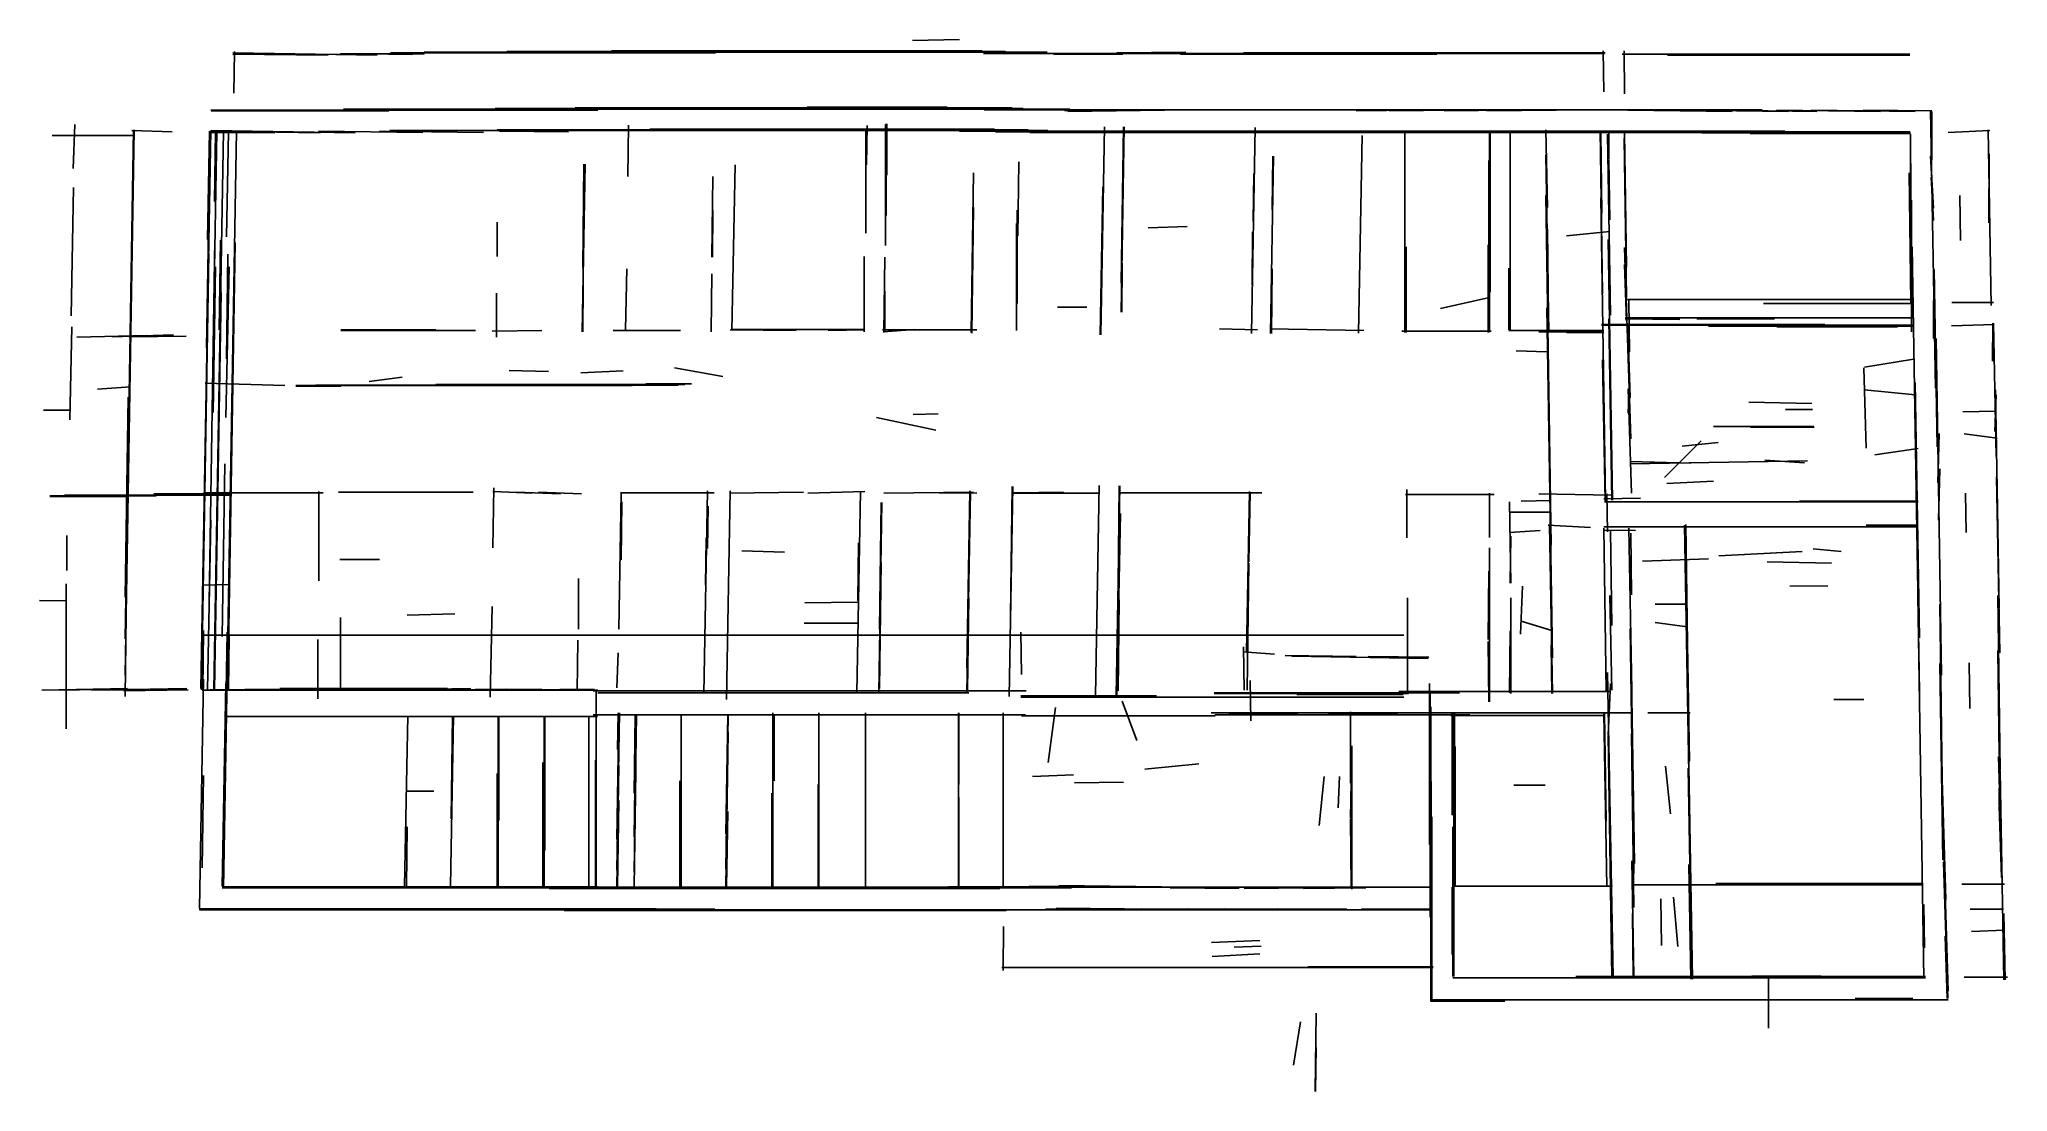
# Model space of a CAD drawing. Header units: metres. Extents: x 1.3 to 33.5, y -21.3 to -4.1.
import ezdxf

# ---------------------------------------------------------------- set-up
doc = ezdxf.new("R2010")
doc.units = ezdxf.units.M
doc.layers.add('Lines', color=7, linetype='Continuous')

msp = doc.modelspace()

# ---------------------------------------------------------------- linework, layer by layer
at = {"layer": 'Lines'}
for p, q in [((15.59, -4.08), (16.36, -4.06)), ((4.48, -4.28), (6.84, -4.32)), ((4.48, -4.3), (6.04, -4.32)), ((4.48, -4.31), (5.15, -4.3)), ((4.5, -4.94), (4.51, -4.26)), ((5.77, -4.3), (6.77, -4.31)), ((6.24, -4.29), (7.42, -4.31)), ((6.59, -4.29), (7.61, -4.3)), ((7.06, -4.28), (12.37, -4.28)), ((7.61, -4.27), (17.79, -4.27)), ((8.96, -4.26), (17.11, -4.26)), ((10.67, -4.25), (16.73, -4.25)), ((16.75, -4.29), (26.9, -4.29)), ((17.9, -4.31), (19.03, -4.3)), ((18.93, -4.28), (20.06, -4.27)), ((19.97, -4.3), (24.16, -4.3)), ((21, -4.28), (26.91, -4.28)), ((26.88, -4.25), (26.89, -4.92)), ((27.19, -4.3), (31.89, -4.3)), ((27.22, -4.25), (27.23, -4.95)), ((27.93, -4.32), (31.89, -4.32)), ((1.87, -6.17), (1.9, -5.45)), ((4.12, -5.22), (10.45, -5.22)), ((4.13, -5.23), (7.03, -5.23)), ((6.29, -5.2), (18.16, -5.2)), ((8.77, -5.19), (17.4, -5.19)), ((10.08, -5.18), (17.22, -5.18)), ((10.94, -6.3), (10.95, -5.46)), ((13.87, -5.17), (16.16, -5.17)), ((15.15, -7.43), (15.15, -5.45)), ((15.16, -6.94), (15.16, -5.44)), ((15.17, -6.28), (15.17, -5.44)), ((16.76, -5.21), (29.48, -5.21)), ((18.08, -5.23), (19.14, -5.22)), ((18.13, -5.24), (19.71, -5.22)), ((22.84, -5.23), (23.84, -5.22)), ((23.38, -5.23), (24.51, -5.22)), ((24.28, -5.23), (25.41, -5.22)), ((24.98, -5.23), (26.11, -5.22)), ((27.28, -5.22), (28.99, -5.24)), ((28.21, -5.22), (29.91, -5.24)), ((28.78, -5.22), (30.37, -5.24)), ((29.71, -5.22), (31.41, -5.24)), ((30.28, -5.22), (31.98, -5.24)), ((31.13, -5.22), (32.25, -5.23)), ((32.23, -5.22), (32.31, -9.76)), ((32.25, -6.03), (32.25, -5.24)), ((1.53, -5.63), (2.85, -5.63)), ((2.72, -13.86), (2.86, -5.54)), ((2.72, -14.45), (2.87, -5.54)), ((2.83, -5.55), (3.49, -5.57)), ((3.96, -14.67), (4.12, -5.55)), ((4.05, -9.1), (4.11, -5.56)), ((4.07, -7.33), (4.1, -5.56)), ((4.13, -5.55), (6.48, -5.59)), ((4.13, -5.56), (5.91, -5.59)), ((4.13, -5.58), (5.17, -5.59)), ((4.17, -14.69), (4.33, -5.56)), ((4.17, -8.45), (4.22, -5.57)), ((4.18, -6.71), (4.2, -5.56)), ((4.33, -17.94), (4.54, -5.56)), ((4.38, -7.29), (4.41, -5.57)), ((5.88, -5.56), (7.59, -5.58)), ((6.88, -5.56), (8.58, -5.58)), ((7.05, -5.55), (17.8, -5.55)), ((8.8, -5.54), (17.48, -5.54)), ((8.84, -5.56), (9.97, -5.57)), ((11.3, -5.53), (16.93, -5.53)), ((14.83, -7.23), (14.83, -5.56)), ((14.84, -6.11), (14.85, -5.47)), ((16.36, -5.56), (29.85, -5.56)), ((16.95, -5.57), (31.89, -5.57)), ((17.51, -5.58), (31.9, -5.58)), ((18.67, -8.89), (18.73, -5.49)), ((19, -8.52), (19.05, -5.49)), ((19, -8.04), (19.04, -5.49)), ((21.13, -8.87), (21.19, -5.5)), ((22.88, -8.86), (22.94, -5.63)), ((23.64, -8.85), (23.64, -5.55)), ((25.02, -8.82), (25.02, -5.55)), ((25.03, -8.19), (25.03, -5.55)), ((25.36, -8.82), (25.36, -5.55)), ((25.94, -5.54), (25.97, -6.81)), ((26.83, -5.55), (26.87, -8.22)), ((26.84, -5.59), (26.86, -6.9)), ((26.95, -5.61), (27, -8.57)), ((26.97, -6.02), (26.97, -5.59)), ((27.22, -5.68), (27.26, -8.28)), ((27.23, -5.59), (27.26, -7.78)), ((28.49, -5.59), (31.9, -5.59)), ((29.28, -5.6), (31.9, -5.6)), ((31.9, -7.37), (31.9, -5.61)), ((32.52, -5.58), (33.2, -5.55)), ((33.17, -5.54), (33.22, -8.41)), ((10.19, -8.84), (10.24, -6.1)), ((10.2, -7.79), (10.22, -6.1)), ((12.64, -8.82), (12.69, -6.11)), ((17.31, -7.27), (17.33, -6.06)), ((21.44, -8.87), (21.49, -5.97)), ((21.47, -6.84), (21.48, -5.97)), ((25.01, -8.85), (25.01, -6.04)), ((25.94, -5.94), (25.99, -8.84)), ((26.97, -6.03), (26.99, -7.01)), ((31.91, -7.95), (31.91, -6.09)), ((32.23, -5.97), (32.28, -6.82)), ((33.18, -7.06), (33.19, -5.93)), ((12.31, -7.62), (12.33, -6.3)), ((16.55, -8.85), (16.59, -6.24)), ((21.16, -7.03), (21.17, -6.25)), ((31.88, -6.24), (31.91, -8.36)), ((32.24, -6.31), (32.28, -7.02)), ((1.84, -8.58), (1.88, -6.48)), ((18.66, -8.89), (18.7, -6.47)), ((25.94, -6.61), (26.03, -12.33)), ((26.84, -6.65), (26.92, -11.59)), ((31.92, -8.84), (31.92, -6.69)), ((32.71, -6.61), (32.72, -7.35)), ((8.8, -7.61), (8.8, -7.05)), ((12.32, -7.62), (12.33, -6.86)), ((16.56, -8.86), (16.59, -6.81)), ((17.29, -8.82), (17.29, -7.07)), ((17.3, -8.38), (17.3, -6.85)), ((4.09, -13.62), (4.19, -7.33)), ((4.26, -8.81), (4.28, -7.34)), ((4.4, -14.69), (4.52, -7.38)), ((19.44, -7.14), (20.08, -7.12)), ((21.14, -8.08), (21.15, -7.21)), ((25.97, -7.16), (25.98, -8.14)), ((26.28, -7.27), (26.99, -7.2)), ((26.96, -7.33), (27.03, -11.59)), ((3.97, -14.69), (4.09, -7.56)), ((4.38, -9.28), (4.4, -7.57)), ((14.8, -8.84), (14.8, -7.61)), ((15.12, -8.85), (15.14, -7.62)), ((19.01, -8.52), (19.02, -7.72)), ((23.66, -8.85), (23.66, -7.45)), ((25, -8.85), (25, -7.42)), ((27.23, -7.46), (27.33, -10.59)), ((31.93, -7.45), (32.05, -14.73)), ((4.16, -10.16), (4.2, -7.78)), ((4.37, -10.24), (4.42, -7.78)), ((10.9, -8.81), (10.92, -7.81)), ((12.3, -8.84), (12.31, -7.89)), ((21.46, -8.87), (21.47, -7.81)), ((25.34, -8.81), (25.34, -7.8)), ((27.23, -7.74), (27.26, -8.66)), ((32.29, -7.82), (32.34, -10.72)), ((4.18, -14.69), (4.29, -8.2)), ((8.79, -8.93), (8.79, -8.21)), ((10.2, -8.84), (10.21, -8.07)), ((15.14, -8.83), (15.14, -8.18)), ((24.22, -8.46), (25.02, -8.28)), ((27.24, -8.31), (31.93, -8.31)), ((27.3, -8.33), (27.31, -9.17)), ((32.28, -8.95), (32.28, -8.33)), ((32.58, -8.36), (33.26, -8.36)), ((17.96, -8.44), (18.44, -8.44)), ((25.96, -8.45), (26.05, -14.17)), ((26.97, -8.63), (27.02, -11.59)), ((27.24, -8.61), (31.94, -8.61)), ((27.24, -8.63), (28.13, -8.64)), ((28.41, -8.63), (29.68, -8.63)), ((29.5, -8.38), (31.93, -8.38)), ((1.82, -10.28), (1.85, -8.76)), ((1.93, -8.93), (3.07, -8.9)), ((2.51, -8.92), (3.51, -8.89)), ((2.79, -8.92), (3.72, -8.91)), ((6.25, -8.81), (7.8, -8.81)), ((6.25, -8.82), (8.45, -8.82)), ((8.72, -8.83), (9.53, -8.82)), ((10.7, -8.82), (11.8, -8.82)), ((12.61, -8.81), (13.69, -8.82)), ((12.64, -8.8), (14.81, -8.8)), ((14.21, -8.82), (14.81, -8.81)), ((15.1, -8.81), (16.64, -8.81)), ((15.11, -8.84), (15.63, -8.8)), ((20.61, -8.79), (21.23, -8.81)), ((21.43, -8.79), (22.97, -8.82)), ((23.59, -8.83), (25.05, -8.83)), ((25.34, -8.82), (26.89, -8.82)), ((25.83, -8.84), (26.89, -8.84)), ((26.28, -8.85), (26.89, -8.85)), ((26.85, -8.72), (30.5, -8.72)), ((26.85, -8.73), (31.94, -8.73)), ((27.28, -8.75), (27.32, -9.92)), ((28.6, -8.75), (31.94, -8.75)), ((29.72, -8.76), (31.69, -8.76)), ((32.32, -8.95), (32.41, -14.45)), ((32.57, -8.74), (33.27, -8.72)), ((33.24, -9.32), (33.25, -8.7)), ((33.26, -8.7), (33.3, -10.88)), ((25.46, -9.15), (25.96, -9.17)), ((26.87, -9.3), (26.91, -11.61)), ((31.15, -9.42), (31.95, -9.29)), ((6.71, -9.65), (7.25, -9.58)), ((9, -9.47), (9.64, -9.49)), ((10.17, -9.51), (10.86, -9.48)), ((11.7, -9.43), (12.49, -9.57)), ((27.29, -10.17), (27.31, -9.64)), ((31.14, -9.43), (31.18, -10.74)), ((2.27, -9.78), (2.81, -9.74)), ((2.72, -13.18), (2.77, -9.91)), ((4.03, -9.68), (5.33, -9.72)), ((5.51, -9.72), (11.01, -9.72)), ((5.51, -9.73), (6.25, -9.73)), ((5.84, -9.71), (11.76, -9.71)), ((7.8, -9.7), (11.87, -9.7)), ((11.23, -9.69), (11.98, -9.69)), ((27.29, -9.77), (27.34, -11.48)), ((31.15, -9.79), (31.98, -9.87)), ((31.98, -9.67), (32.05, -13.84)), ((33.28, -10.47), (33.3, -9.87)), ((33.29, -9.79), (33.35, -13.36)), ((1.39, -10.12), (1.81, -10.12)), ((15, -10.24), (15.97, -10.45)), ((15.6, -10.19), (16.01, -10.18)), ((29.26, -9.99), (30.29, -10.01)), ((29.86, -10.11), (30.3, -10.11)), ((32.76, -10.15), (33.29, -10.14)), ((28.68, -10.39), (30.32, -10.39)), ((29.29, -10.4), (30.33, -10.4)), ((32.35, -11.31), (32.37, -10.5)), ((32.78, -10.51), (33.32, -10.58)), ((27.88, -11.22), (28.48, -10.62)), ((28.17, -10.71), (28.76, -10.65)), ((31.32, -10.85), (32.03, -10.75)), ((4.31, -13.82), (4.35, -11)), ((27.32, -11), (30.22, -10.95)), ((27.32, -10.96), (28.31, -10.99)), ((29.52, -10.94), (30.17, -10.98)), ((32.36, -11.92), (32.38, -11.08)), ((33.31, -11.21), (33.36, -14.09)), ((1.49, -11.52), (3.23, -11.52)), ((1.49, -11.53), (2.75, -11.53)), ((1.73, -11.51), (4.46, -11.51)), ((3.19, -11.49), (4.46, -11.49)), ((4, -11.47), (5.96, -11.47)), ((5.89, -12.91), (5.89, -11.45)), ((6.21, -11.46), (8.41, -11.46)), ((8.73, -12.37), (8.75, -11.39)), ((8.73, -11.45), (9.38, -11.48)), ((9.12, -11.46), (9.84, -11.49)), ((9.48, -11.46), (10.18, -11.49)), ((10.79, -13.7), (10.83, -11.48)), ((10.82, -11.47), (12.35, -11.47)), ((12.18, -14.75), (12.24, -11.44)), ((12.55, -14.85), (12.61, -11.44)), ((12.6, -11.48), (13.81, -11.46)), ((13.88, -11.48), (14.81, -11.45)), ((14.68, -14.74), (14.74, -11.45)), ((15.12, -11.48), (16.59, -11.46)), ((16.03, -11.48), (16.64, -11.47)), ((16.48, -14.33), (16.53, -11.44)), ((16.48, -14.74), (16.54, -11.45)), ((17.17, -14.8), (17.23, -11.37)), ((17.19, -13.49), (17.22, -11.37)), ((17.22, -11.48), (18.65, -11.48)), ((17.25, -11.47), (18.06, -11.46)), ((18.58, -14.79), (18.64, -11.35)), ((18.92, -14.79), (18.98, -11.36)), ((18.95, -12.97), (18.97, -11.36)), ((18.96, -11.47), (21.3, -11.47)), ((21.05, -14.07), (21.1, -11.45)), ((21.09, -12.6), (21.11, -11.46)), ((23.65, -11.5), (25.1, -11.5)), ((23.67, -12.21), (23.67, -11.42)), ((25.02, -12.2), (25.02, -11.48)), ((25.83, -11.49), (27.01, -11.51)), ((26.89, -11.57), (27.49, -11.56)), ((26.94, -11.49), (26.95, -12.11)), ((27.92, -11.32), (28.68, -11.28)), ((32.8, -11.48), (32.81, -12.12)), ((10.83, -12.57), (10.84, -11.62)), ((12.24, -12.38), (12.25, -11.69)), ((15.04, -14.74), (15.09, -11.63)), ((15.05, -13.7), (15.08, -11.63)), ((18.93, -14.79), (18.99, -11.81)), ((25.35, -11.62), (25.37, -12.95)), ((25.35, -11.79), (26.02, -11.79)), ((25.54, -11.61), (26.03, -11.6)), ((26.9, -11.62), (32.03, -11.62)), ((30.09, -11.61), (32.03, -11.61)), ((1.77, -12.74), (1.77, -12.17)), ((4.07, -14.69), (4.12, -11.92)), ((12.21, -12.98), (12.22, -12.22)), ((25.35, -12.12), (25.85, -12.09)), ((25.36, -12.95), (25.37, -12.18)), ((25.98, -12), (26.67, -12.04)), ((26, -11.99), (26.05, -14.75)), ((26.89, -12.03), (32.03, -12.03)), ((26.89, -12.05), (26.93, -14.71)), ((26.9, -12.08), (27.41, -12.09)), ((27, -12.09), (27.02, -13.64)), ((27.3, -12.05), (27.35, -14.7)), ((27.33, -12.13), (27.34, -13.14)), ((28.21, -12), (28.33, -18.87)), ((28.23, -11.99), (28.26, -13.93)), ((31.18, -12), (32.03, -12)), ((12.8, -12.42), (13.5, -12.44)), ((14.7, -13.24), (14.71, -12.29)), ((25.02, -14.89), (25.02, -12.37)), ((28.77, -12.5), (30.13, -12.43)), ((30.31, -12.39), (30.77, -12.43)), ((6.23, -12.56), (6.88, -12.56)), ((15.05, -14.67), (15.08, -12.61)), ((21.06, -14.7), (21.09, -12.62)), ((25, -13.87), (25.01, -12.75)), ((27.52, -12.59), (28.6, -12.55)), ((29.56, -12.6), (30.61, -12.62)), ((1.76, -15.33), (1.76, -12.96)), ((3.98, -12.98), (4.44, -12.97)), ((10.13, -13.7), (10.13, -12.87)), ((25.53, -13.78), (25.56, -13)), ((26.99, -13.15), (27.02, -14.7)), ((29.93, -13), (30.55, -12.99)), ((32.02, -13.15), (32.12, -19.41)), ((33.33, -13.15), (33.37, -16.01)), ((1.32, -13.23), (1.77, -13.24)), ((2.72, -14.8), (2.74, -13.47)), ((6.24, -14.69), (6.24, -13.51)), ((7.33, -13.47), (8.11, -13.45)), ((8.69, -14.81), (8.72, -13.33)), ((13.83, -13.27), (14.7, -13.26)), ((16.49, -14.7), (16.51, -13.19)), ((18.95, -14.71), (18.97, -13.22)), ((23.68, -14.71), (23.68, -13.19)), ((25.37, -14.75), (25.37, -13.19)), ((27.73, -13.29), (28.26, -13.29)), ((32.38, -13.29), (32.42, -16.15)), ((3.97, -13.8), (23.62, -13.8)), ((3.99, -14.69), (4, -13.72)), ((4.32, -17.9), (4.39, -13.75)), ((4.41, -14.69), (4.42, -13.81)), ((13.82, -13.6), (14.69, -13.6)), ((17.36, -13.75), (17.37, -14.44)), ((25.35, -14.74), (25.36, -13.73)), ((25.54, -13.57), (26.04, -13.72)), ((27.32, -13.69), (27.38, -17.69)), ((27.73, -13.59), (28.25, -13.66)), ((28.24, -13.72), (28.34, -19.42)), ((5.87, -14.84), (5.87, -13.87)), ((10.11, -14.71), (10.12, -13.88)), ((10.76, -14.66), (10.78, -14.09)), ((20.99, -14.07), (21.51, -14.11)), ((21, -13.99), (21.01, -14.7)), ((21.68, -14.13), (22.84, -14.15)), ((21.79, -14.14), (24.02, -14.18)), ((23.04, -14.15), (24.03, -14.16)), ((25, -13.9), (25.01, -14.89)), ((26.03, -13.96), (26.04, -14.75)), ((28.26, -13.94), (28.29, -15.86)), ((33.33, -14.05), (33.35, -15.76)), ((26.95, -14.41), (27.04, -19.39)), ((32.38, -14.26), (32.43, -17.47)), ((32.86, -14.25), (32.87, -15)), ((1.36, -14.7), (2.76, -14.67)), ((1.41, -14.7), (3.11, -14.68)), ((2.18, -14.7), (2.91, -14.69)), ((2.7, -14.71), (3.75, -14.69)), ((3.12, -14.68), (3.73, -14.67)), ((3.94, -18.26), (4, -14.52)), ((3.98, -14.7), (10.45, -14.7)), ((4.11, -14.69), (5.24, -14.68)), ((4.31, -17.9), (4.37, -14.59)), ((5.25, -14.67), (7.99, -14.67)), ((7.13, -14.69), (8.37, -14.67)), ((7.92, -14.69), (8.96, -14.68)), ((8.4, -14.69), (9.53, -14.68)), ((9.26, -14.69), (10.39, -14.68)), ((10.37, -14.71), (17.45, -14.71)), ((10.42, -17.9), (10.42, -14.69)), ((10.45, -14.74), (16.51, -14.74)), ((17.36, -14.79), (19.58, -14.79)), ((20.52, -14.74), (24.53, -14.74)), ((20.52, -14.75), (23.7, -14.75)), ((21.11, -14.54), (21.12, -15.2)), ((21.87, -14.77), (23.61, -14.77)), ((23.54, -14.72), (26.99, -14.72)), ((24.04, -17.22), (24.04, -14.59)), ((24.05, -18.41), (24.05, -14.71)), ((26.96, -15.43), (27, -14.59)), ((27.34, -14.48), (27.39, -17.53)), ((10.37, -15.1), (17.44, -15.1)), ((10.76, -17.14), (10.79, -15.07)), ((10.76, -17.64), (10.8, -15.07)), ((10.77, -15.67), (10.78, -15.07)), ((11.04, -17.67), (11.08, -15.1)), ((11.04, -17.1), (11.07, -15.1)), ((11.04, -16.38), (11.06, -15.11)), ((11.81, -17.91), (11.81, -15.1)), ((12.54, -17.62), (12.58, -15.1)), ((12.54, -17.05), (12.57, -15.1)), ((13.31, -17.91), (13.31, -15.07)), ((13.33, -16.18), (13.33, -15.1)), ((14.06, -17.91), (14.06, -15.07)), ((14.82, -17.91), (14.82, -15.07)), ((16.34, -17.91), (16.34, -15.07)), ((16.35, -16.24), (16.35, -15.07)), ((17.07, -17.91), (17.07, -15.07)), ((17.36, -14.81), (23.62, -14.81)), ((17.81, -15.88), (17.93, -14.98)), ((19.02, -14.88), (19.26, -15.52)), ((20.47, -15.07), (27.36, -15.07)), ((20.53, -15.1), (24.7, -15.1)), ((20.76, -15.09), (21.89, -15.08)), ((22.39, -15.09), (23.52, -15.08)), ((22.75, -16.22), (22.75, -15.05)), ((24.06, -19.78), (24.06, -14.97)), ((24.39, -15.11), (26.9, -15.11)), ((24.41, -16.74), (24.41, -15.08)), ((24.44, -19.38), (24.44, -15.08)), ((24.45, -17.91), (24.45, -15.08)), ((26.89, -15.08), (26.94, -17.91)), ((26.9, -15.08), (26.93, -16.84)), ((27.61, -15.07), (28.3, -15.07)), ((30.65, -14.85), (31.14, -14.85)), ((4.35, -15.13), (10.44, -15.13)), ((7.29, -17.9), (7.34, -15.12)), ((8.04, -17.9), (8.09, -15.12)), ((8.05, -16.8), (8.07, -15.12)), ((8.82, -17.9), (8.82, -15.12)), ((8.83, -16.83), (8.83, -15.12)), ((9.57, -17.9), (9.57, -15.12)), ((9.58, -17.32), (9.58, -15.12)), ((10.3, -17.9), (10.3, -15.12)), ((12.54, -17.91), (12.58, -15.38)), ((17.37, -15.12), (20.54, -15.12)), ((26.96, -15.44), (27.02, -19.39)), ((27.34, -15.41), (27.38, -18.25)), ((22.75, -16.79), (22.77, -15.61)), ((22.77, -17.95), (22.77, -15.66)), ((24.46, -17.91), (24.46, -15.62)), ((33.35, -16.58), (33.36, -15.45)), ((8.8, -17.9), (8.8, -16.06)), ((9.55, -17.9), (9.55, -15.88)), ((10.41, -17.9), (10.41, -15.84)), ((10.76, -17.91), (10.79, -15.93)), ((11.04, -17.91), (11.07, -16.02)), ((17.55, -16.11), (18.22, -16.08)), ((19.39, -15.99), (20.27, -15.9)), ((27.9, -15.94), (27.98, -16.72)), ((28.27, -15.97), (28.33, -19.42)), ((33.34, -15.78), (33.37, -16.7)), ((33.37, -16.02), (33.43, -19.43)), ((3.98, -17.6), (4, -16.09)), ((7.31, -16.35), (7.77, -16.35)), ((11.79, -17.91), (11.79, -16.18)), ((13.29, -17.91), (13.29, -16.38)), ((14.05, -17.91), (14.05, -16.24)), ((18.24, -16.21), (19.04, -16.2)), ((22.24, -16.91), (22.32, -16.11)), ((22.55, -16.62), (22.57, -16.11)), ((24.07, -19.79), (24.07, -16.19)), ((25.42, -16.25), (25.93, -16.25)), ((32.42, -16.16), (32.48, -18.12)), ((10.77, -17.91), (10.79, -16.5)), ((12.55, -17.91), (12.57, -16.68)), ((16.35, -17.91), (16.35, -16.45)), ((33.35, -16.59), (33.39, -17.76)), ((7.32, -17.9), (7.33, -16.93)), ((22.75, -16.8), (22.76, -17.91)), ((24.08, -19.79), (24.08, -16.77)), ((24.42, -19.38), (24.42, -16.93)), ((32.43, -16.76), (32.52, -19.62)), ((27.35, -17.49), (27.38, -19.37)), ((28.28, -17.55), (28.31, -19.42)), ((32.44, -17.51), (32.51, -19.74)), ((4.31, -17.91), (10.44, -17.91)), ((4.31, -17.92), (24.08, -17.92)), ((4.31, -17.93), (18.19, -17.93)), ((9.65, -17.94), (17.02, -17.94)), ((16.18, -17.91), (18, -17.91)), ((17.5, -17.9), (18.57, -17.91)), ((17.98, -17.89), (19.66, -17.91)), ((19.8, -17.93), (20.93, -17.94)), ((21.01, -17.94), (22.14, -17.93)), ((21.98, -17.94), (23, -17.93)), ((24.41, -19.02), (24.41, -17.92)), ((24.42, -17.9), (27.03, -17.9)), ((27.35, -17.88), (32.11, -17.88)), ((28.72, -17.86), (32.11, -17.86)), ((32.74, -17.87), (33.44, -17.87)), ((3.93, -18.27), (11.4, -18.27)), ((3.93, -18.28), (12.36, -18.28)), ((3.94, -18.29), (24.08, -18.29)), ((9.9, -18.3), (17.12, -18.3)), ((17.77, -18.27), (18.9, -18.28)), ((17.94, -18.26), (19.61, -18.28)), ((19.34, -18.27), (20.47, -18.28)), ((20.1, -18.27), (21.23, -18.28)), ((20.69, -18.27), (21.82, -18.28)), ((21.56, -18.27), (22.69, -18.28)), ((22.93, -18.27), (24.04, -18.28)), ((27.82, -18.11), (27.83, -18.87)), ((28.03, -18.08), (28.1, -18.89)), ((32.12, -18.2), (32.13, -18.91)), ((32.88, -18.28), (33.42, -18.28)), ((17.07, -19.28), (17.08, -18.56)), ((27.36, -18.35), (27.37, -19.37)), ((32.9, -18.64), (33.44, -18.62)), ((33.43, -18.35), (33.45, -19.43)), ((20.48, -18.82), (21.27, -18.79)), ((20.85, -18.9), (21.29, -18.88)), ((32.47, -18.72), (32.5, -19.74)), ((17.05, -19.23), (24.1, -19.23)), ((20.49, -19.05), (21.27, -19.01)), ((22.05, -19.22), (24.1, -19.22)), ((24.42, -19.4), (32.15, -19.4)), ((26.43, -19.38), (32.15, -19.38)), ((29.31, -19.37), (30.44, -19.37)), ((29.58, -20.22), (29.58, -19.37)), ((32.78, -19.39), (33.49, -19.39)), ((24.06, -19.76), (32.52, -19.76)), ((24.09, -19.78), (25.27, -19.78)), ((31, -19.74), (31.94, -19.74)), ((21.82, -20.83), (21.93, -20.12)), ((22.17, -21.26), (22.19, -19.98)), ((22.18, -21.26), (22.19, -20.54))]:
    msp.add_line(p, q, dxfattribs=at)

doc.saveas('drawing.dxf')
